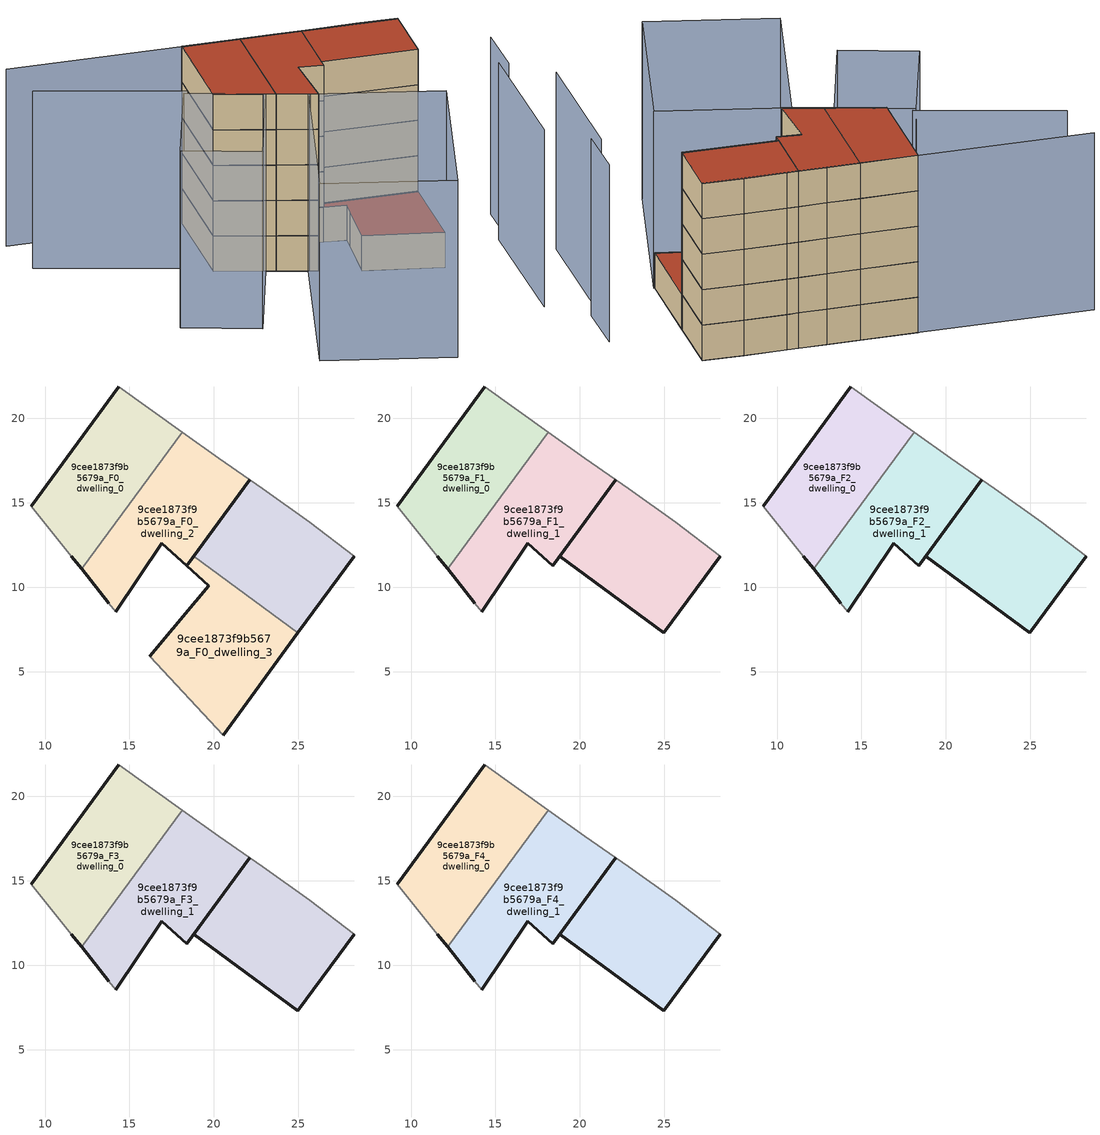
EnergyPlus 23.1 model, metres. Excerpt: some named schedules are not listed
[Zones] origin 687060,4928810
9cee1873f9b5679a_F0_dwelling_0
 floor ground (EU_floor_Construction): 12.18,11.08 18.12,19.19 14.36,21.86 9.19,14.81 11.56,11.85 z0
 wall outside (EU_wall_Construction): 12.18,11.08 11.56,11.85 / 9.19,14.81 14.36,21.86 z0:3
 wall adiabatic (EU_wall_Construction): 11.56,11.85 9.19,14.81 / 14.36,21.86 18.12,19.19 z0:3
 wall to 9cee1873f9b5679a_F0_dwelling_1 (EU_wall_Construction): 18.12,19.19 12.18,11.08 z0:3
9cee1873f9b5679a_F0_dwelling_1
 floor ground (EU_floor_Construction): 18.38,11.28 22.12,16.37 20.29,17.65 18.12,19.19 12.18,11.08 13.78,9.06 14.19,8.55 16.9,12.6 z0; 24.98,7.3 28.3,11.85 25.67,13.84 22.88,15.82 22.12,16.37 18.8,11.84 z0; 20.54,1.25 24.98,7.3 18.8,11.84 18.38,11.28 19.7,10.09 18.92,9.16 16.2,5.92 z0
 wall outside (EU_wall_Construction): 13.79,9.06 12.18,11.08 / 22.12,16.37 18.39,11.28 16.91,12.6 14.19,8.55 z0:3
 wall adiabatic (EU_wall_Construction): 14.19,8.55 13.79,9.06 / 18.12,19.19 20.3,17.65 22.12,16.37 z0:3
 roof outside (EU_floor_Construction): 24.98,7.3 20.54,1.25 16.2,5.92 18.92,9.16 19.7,10.09 18.38,11.28 18.8,11.84 z3
9cee1873f9b5679a_F0_dwelling_2
 floor ground (EU_floor_Construction): 18.38,11.28 22.12,16.37 20.29,17.65 18.12,19.19 12.18,11.08 13.78,9.06 14.19,8.55 16.9,12.6 z0; 24.98,7.3 28.3,11.85 25.67,13.84 22.88,15.82 22.12,16.37 18.8,11.84 z0
 wall outside (EU_wall_Construction): 18.8,11.84 22.12,16.37 / 28.31,11.85 24.98,7.3 z0:3
 wall adiabatic (EU_wall_Construction): 22.12,16.37 22.89,15.82 25.67,13.84 28.31,11.85 z0:3
 wall to 9cee1873f9b5679a_F0_dwelling_3 (EU_wall_Construction): 24.98,7.3 18.8,11.84 z0:3
9cee1873f9b5679a_F0_dwelling_3
 floor ground (EU_floor_Construction): 18.38,11.28 22.12,16.37 20.29,17.65 18.12,19.19 12.18,11.08 13.78,9.06 14.19,8.55 16.9,12.6 z0; 20.54,1.25 24.98,7.3 18.8,11.84 18.38,11.28 19.7,10.09 18.92,9.16 16.2,5.92 z0
 wall outside (EU_wall_Construction): 16.2,5.92 18.92,9.16 19.7,10.09 18.39,11.28 18.8,11.84 / 24.98,7.3 20.55,1.25 z0:3
 wall adiabatic (EU_wall_Construction): 20.55,1.25 16.2,5.92 z0:3
 roof outside (EU_roof_Construction): 20.29,17.65 22.12,16.37 18.38,11.28 16.9,12.6 14.19,8.55 13.78,9.06 12.18,11.08 18.12,19.19 z3; 24.98,7.3 20.54,1.25 16.2,5.92 18.92,9.16 19.7,10.09 18.38,11.28 18.8,11.84 z3
9cee1873f9b5679a_F1_dwelling_0
 floor to 9cee1873f9b5679a_F0_dwelling_0 (EU_floor_Construction): 12.18,11.08 18.12,19.19 14.36,21.86 9.19,14.81 11.56,11.85 z3
 wall outside (EU_wall_Construction): 12.18,11.08 11.56,11.85 / 9.19,14.81 14.36,21.86 z3:6
 wall adiabatic (EU_wall_Construction): 11.56,11.85 9.19,14.81 / 14.36,21.86 18.12,19.19 z3:6
 wall to 9cee1873f9b5679a_F1_dwelling_1 (EU_wall_Construction): 18.12,19.19 12.18,11.08 z3:6
9cee1873f9b5679a_F1_dwelling_1
 floor outside (EU_floor_Construction): 24.98,7.3 28.3,11.85 25.67,13.84 22.88,15.82 22.12,16.37 18.8,11.84 z3
 floor to 9cee1873f9b5679a_F0_dwelling_1 (EU_floor_Construction): 18.38,11.28 22.12,16.37 20.29,17.65 18.12,19.19 12.18,11.08 13.78,9.06 14.19,8.55 16.9,12.6 z3
 wall outside (EU_wall_Construction): 13.79,9.06 12.18,11.08 / 22.12,16.37 18.39,11.28 16.91,12.6 14.19,8.55 z3:6
 wall adiabatic (EU_wall_Construction): 14.19,8.55 13.79,9.06 / 18.12,19.19 20.3,17.65 22.12,16.37 z3:6
9cee1873f9b5679a_F1_dwelling_2
 floor to 9cee1873f9b5679a_F0_dwelling_2 (EU_floor_Construction): 18.38,11.28 22.12,16.37 20.29,17.65 18.12,19.19 12.18,11.08 13.78,9.06 14.19,8.55 16.9,12.6 z3; 24.98,7.3 28.3,11.85 25.67,13.84 22.88,15.82 22.12,16.37 18.8,11.84 z3
 wall outside (EU_wall_Construction): 28.31,11.85 24.98,7.3 18.8,11.84 22.12,16.37 z3:6
 wall adiabatic (EU_wall_Construction): 22.12,16.37 22.89,15.82 25.67,13.84 28.31,11.85 z3:6
9cee1873f9b5679a_F2_dwelling_0
 floor to 9cee1873f9b5679a_F1_dwelling_0 (EU_floor_Construction): 12.18,11.08 18.12,19.19 14.36,21.86 9.19,14.81 11.56,11.85 z6
 wall outside (EU_wall_Construction): 12.18,11.08 11.56,11.85 / 9.19,14.81 14.36,21.86 z6:9
 wall adiabatic (EU_wall_Construction): 11.56,11.85 9.19,14.81 / 14.36,21.86 18.12,19.19 z6:9
 wall to 9cee1873f9b5679a_F2_dwelling_1 (EU_wall_Construction): 18.12,19.19 12.18,11.08 z6:9
9cee1873f9b5679a_F2_dwelling_1
 floor outside (EU_floor_Construction): 18.38,11.28 22.12,16.37 20.29,17.65 18.12,19.19 12.18,11.08 13.78,9.06 14.19,8.55 16.9,12.6 z6; 24.98,7.3 28.3,11.85 25.67,13.84 22.88,15.82 22.12,16.37 18.8,11.84 z6
 wall outside (EU_wall_Construction): 13.79,9.06 12.18,11.08 / 22.12,16.37 18.39,11.28 16.91,12.6 14.19,8.55 z6:9
 wall adiabatic (EU_wall_Construction): 14.19,8.55 13.79,9.06 / 18.12,19.19 20.3,17.65 22.12,16.37 z6:9
9cee1873f9b5679a_F2_dwelling_2
 floor to 9cee1873f9b5679a_F1_dwelling_2 (EU_floor_Construction): 18.38,11.28 22.12,16.37 20.29,17.65 18.12,19.19 12.18,11.08 13.78,9.06 14.19,8.55 16.9,12.6 z6; 24.98,7.3 28.3,11.85 25.67,13.84 22.88,15.82 22.12,16.37 18.8,11.84 z6
 wall outside (EU_wall_Construction): 28.31,11.85 24.98,7.3 18.8,11.84 22.12,16.37 z6:9
 wall adiabatic (EU_wall_Construction): 22.12,16.37 22.89,15.82 25.67,13.84 28.31,11.85 z6:9
9cee1873f9b5679a_F3_dwelling_0
 floor to 9cee1873f9b5679a_F2_dwelling_0 (EU_floor_Construction): 12.18,11.08 18.12,19.19 14.36,21.86 9.19,14.81 11.56,11.85 z9
 wall outside (EU_wall_Construction): 12.18,11.08 11.56,11.85 / 9.19,14.81 14.36,21.86 z9:12
 wall adiabatic (EU_wall_Construction): 11.56,11.85 9.19,14.81 / 14.36,21.86 18.12,19.19 z9:12
 wall to 9cee1873f9b5679a_F3_dwelling_1 (EU_wall_Construction): 18.12,19.19 12.18,11.08 z9:12
9cee1873f9b5679a_F3_dwelling_1
 floor outside (EU_floor_Construction): 18.38,11.28 22.12,16.37 20.29,17.65 18.12,19.19 12.18,11.08 13.78,9.06 14.19,8.55 16.9,12.6 z9; 24.98,7.3 28.3,11.85 25.67,13.84 22.88,15.82 22.12,16.37 18.8,11.84 z9
 wall outside (EU_wall_Construction): 13.79,9.06 12.18,11.08 / 22.12,16.37 18.39,11.28 16.91,12.6 14.19,8.55 z9:12
 wall adiabatic (EU_wall_Construction): 14.19,8.55 13.79,9.06 / 18.12,19.19 20.3,17.65 22.12,16.37 z9:12
9cee1873f9b5679a_F3_dwelling_2
 floor to 9cee1873f9b5679a_F2_dwelling_2 (EU_floor_Construction): 18.38,11.28 22.12,16.37 20.29,17.65 18.12,19.19 12.18,11.08 13.78,9.06 14.19,8.55 16.9,12.6 z9; 24.98,7.3 28.3,11.85 25.67,13.84 22.88,15.82 22.12,16.37 18.8,11.84 z9
 wall outside (EU_wall_Construction): 28.31,11.85 24.98,7.3 18.8,11.84 22.12,16.37 z9:12
 wall adiabatic (EU_wall_Construction): 22.12,16.37 22.89,15.82 25.67,13.84 28.31,11.85 z9:12
9cee1873f9b5679a_F4_dwelling_0
 floor to 9cee1873f9b5679a_F3_dwelling_0 (EU_floor_Construction): 12.18,11.08 18.12,19.19 14.36,21.86 9.19,14.81 11.56,11.85 z12
 wall outside (EU_wall_Construction): 12.18,11.08 11.56,11.85 / 9.19,14.81 14.36,21.86 z12:15
 wall adiabatic (EU_wall_Construction): 11.56,11.85 9.19,14.81 / 14.36,21.86 18.12,19.19 z12:15
 wall to 9cee1873f9b5679a_F4_dwelling_1 (EU_wall_Construction): 18.12,19.19 12.18,11.08 z12:15
 roof outside (EU_roof_Construction): 18.12,19.19 12.18,11.08 11.56,11.85 9.19,14.81 14.36,21.86 z15
9cee1873f9b5679a_F4_dwelling_1
 floor outside (EU_floor_Construction): 18.38,11.28 22.12,16.37 20.29,17.65 18.12,19.19 12.18,11.08 13.78,9.06 14.19,8.55 16.9,12.6 z12; 24.98,7.3 28.3,11.85 25.67,13.84 22.88,15.82 22.12,16.37 18.8,11.84 z12
 wall outside (EU_wall_Construction): 13.79,9.06 12.18,11.08 / 22.12,16.37 18.39,11.28 16.91,12.6 14.19,8.55 z12:15
 wall adiabatic (EU_wall_Construction): 14.19,8.55 13.79,9.06 / 18.12,19.19 20.3,17.65 22.12,16.37 z12:15
 roof outside (EU_roof_Construction): 20.29,17.65 22.12,16.37 18.38,11.28 16.9,12.6 14.19,8.55 13.78,9.06 12.18,11.08 18.12,19.19 z15; 25.67,13.84 28.3,11.85 24.98,7.3 18.8,11.84 22.12,16.37 22.88,15.82 z15
9cee1873f9b5679a_F4_dwelling_2
 floor to 9cee1873f9b5679a_F3_dwelling_2 (EU_floor_Construction): 18.38,11.28 22.12,16.37 20.29,17.65 18.12,19.19 12.18,11.08 13.78,9.06 14.19,8.55 16.9,12.6 z12; 24.98,7.3 28.3,11.85 25.67,13.84 22.88,15.82 22.12,16.37 18.8,11.84 z12
 wall outside (EU_wall_Construction): 28.31,11.85 24.98,7.3 18.8,11.84 22.12,16.37 z12:15
 wall adiabatic (EU_wall_Construction): 22.12,16.37 22.89,15.82 25.67,13.84 28.31,11.85 z12:15
 roof outside (EU_roof_Construction): 20.29,17.65 22.12,16.37 18.38,11.28 16.9,12.6 14.19,8.55 13.78,9.06 12.18,11.08 18.12,19.19 z15; 25.67,13.84 28.3,11.85 24.98,7.3 18.8,11.84 22.12,16.37 22.88,15.82 z15
shading: 19.78,-8.84 26.89,1.03 / 27.28,0.33 30.04,4.22 / 1.27,26.08 8.42,16.73 / 28.27,11.79 3.07,30.05 / 13.7,9.16 20.6,1.19 / 20.6,1.19 8.78,-9.03 / 8.78,-9.03 1.89,-1.06 / 1.89,-1.06 13.7,9.16 / 3.64,5.78 -0.06,10.83 / -0.06,10.83 8,16.73 / 8,16.73 11.69,11.68 / 11.69,11.68 3.64,5.78 z0:15
[Building]
EU S2 Campaign: North Axis=0; Terrain=City; Solar Distribution=FullExterior
[Site:Location]
Bologna: Latitude=44.5; Longitude=11.25; Time Zone=1; Elevation=37
[SizingPeriod:WeatherFileDays]
AnnualSizingPeriod: Begin Month=1; Begin Day of Month=1; End Month=12; End Day of Month=31; Day of Week for Start Day=Monday; Use Weather File Daylight Saving Period=No; Use Weather File Rain and Snow Indicators=No
[MATERIAL]
EU_InternalMass_Material: Roughness=MediumRough; Thickness=0.1; Conductivity=1; Density=1800; Specific Heat=900; Thermal Absorptance=0.9; Solar Absorptance=0.7; Visible Absorptance=0.7
[MATERIAL:NOMASS] Roughness=MediumRough; Thermal Absorptance=0.9; Solar Absorptance=0.7; Visible Absorptance=0.7
Name | Thermal Resistance
EU_wall_NoMass | 0.905828
EU_roof_NoMass | 0.37593
EU_floor_NoMass | 0.67114
[CONSTRUCTION]
EU_wall_Construction: EU_wall_NoMass
EU_roof_Construction: EU_roof_NoMass
EU_floor_Construction: EU_floor_NoMass
EU_InternalMass_Construction: EU_InternalMass_Material
[ZONE] Type=1; Multiplier=1; Ceiling Height=autocalculate; Floor Area=autocalculate; Part of Total Floor Area=Yes
Name | Volume
9cee1873f9b5679a_F0_dwelling_0; 9cee1873f9b5679a_F1_dwelling_0; 9cee1873f9b5679a_F2_dwelling_0; 9cee1873f9b5679a_F3_dwelling_0; 9cee1873f9b5679a_F4_dwelling_0 | 129.934
9cee1873f9b5679a_F0_dwelling_1 | 389.783
9cee1873f9b5679a_F1_dwelling_1; 9cee1873f9b5679a_F2_dwelling_1; 9cee1873f9b5679a_F3_dwelling_1; 9cee1873f9b5679a_F4_dwelling_1; 9cee1873f9b5679a_F1_dwelling_2; 9cee1873f9b5679a_F2_dwelling_2; 9cee1873f9b5679a_F3_dwelling_2; 9cee1873f9b5679a_F4_dwelling_2 | 259.851
9cee1873f9b5679a_F0_dwelling_2 | 259.852
9cee1873f9b5679a_F0_dwelling_3 | 259.857
[INTERNALMASS] Construction=EU_InternalMass_Construction
Name | Zone or ZoneList | Surface Area
9cee1873f9b5679a_F0_dwelling_0_EU_InternalMass | 9cee1873f9b5679a_F0_dwelling_0 | 43.3111
9cee1873f9b5679a_F0_dwelling_1_EU_InternalMass | 9cee1873f9b5679a_F0_dwelling_1 | 43.3087
9cee1873f9b5679a_F0_dwelling_2_EU_InternalMass | 9cee1873f9b5679a_F0_dwelling_2 | 43.3088
9cee1873f9b5679a_F0_dwelling_3_EU_InternalMass | 9cee1873f9b5679a_F0_dwelling_3 | 43.3108
9cee1873f9b5679a_F1_dwelling_0_EU_InternalMass | 9cee1873f9b5679a_F1_dwelling_0 | 56.7949
9cee1873f9b5679a_F1_dwelling_1_EU_InternalMass | 9cee1873f9b5679a_F1_dwelling_1 | 58.8305
9cee1873f9b5679a_F1_dwelling_2_EU_InternalMass | 9cee1873f9b5679a_F1_dwelling_2 | 57.6134
9cee1873f9b5679a_F2_dwelling_0_EU_InternalMass | 9cee1873f9b5679a_F2_dwelling_0 | 56.7949
9cee1873f9b5679a_F2_dwelling_1_EU_InternalMass | 9cee1873f9b5679a_F2_dwelling_1 | 58.8305
9cee1873f9b5679a_F2_dwelling_2_EU_InternalMass | 9cee1873f9b5679a_F2_dwelling_2 | 57.6134
9cee1873f9b5679a_F3_dwelling_0_EU_InternalMass | 9cee1873f9b5679a_F3_dwelling_0 | 56.7949
9cee1873f9b5679a_F3_dwelling_1_EU_InternalMass | 9cee1873f9b5679a_F3_dwelling_1 | 58.8305
9cee1873f9b5679a_F3_dwelling_2_EU_InternalMass | 9cee1873f9b5679a_F3_dwelling_2 | 57.6134
9cee1873f9b5679a_F4_dwelling_0_EU_InternalMass | 9cee1873f9b5679a_F4_dwelling_0 | 56.7949
9cee1873f9b5679a_F4_dwelling_1_EU_InternalMass | 9cee1873f9b5679a_F4_dwelling_1 | 58.8305
9cee1873f9b5679a_F4_dwelling_2_EU_InternalMass | 9cee1873f9b5679a_F4_dwelling_2 | 57.6134
[OTHEREQUIPMENT] Fuel Type=Electricity; Design Level Calculation Method=Watts/Area; Power per Zone Floor Area=1; Fraction Latent=0; Fraction Radiant=0; Fraction Lost=0; Carbon Dioxide Generation Rate=0; EndUse Subcategory=EU_Step8_InternalGains
Name | Zone or ZoneList or Space or SpaceList | Schedule
EU_Step8_InternalGain_9cee1873f9b5679a_F0_dwelling_0_f000 | 9cee1873f9b5679a_F0_dwelling_0 | EU_Step8_GainSchedule_9cee1873f9b5679a_F0_dwelling_0_f000
EU_Step8_InternalGain_9cee1873f9b5679a_F0_dwelling_1_f000 | 9cee1873f9b5679a_F0_dwelling_1 | EU_Step8_GainSchedule_9cee1873f9b5679a_F0_dwelling_1_f000
EU_Step8_InternalGain_9cee1873f9b5679a_F0_dwelling_2_f000 | 9cee1873f9b5679a_F0_dwelling_2 | EU_Step8_GainSchedule_9cee1873f9b5679a_F0_dwelling_2_f000
EU_Step8_InternalGain_9cee1873f9b5679a_F0_dwelling_3_f000 | 9cee1873f9b5679a_F0_dwelling_3 | EU_Step8_GainSchedule_9cee1873f9b5679a_F0_dwelling_3_f000
EU_Step8_InternalGain_9cee1873f9b5679a_F1_dwelling_0_f000 | 9cee1873f9b5679a_F1_dwelling_0 | EU_Step8_GainSchedule_9cee1873f9b5679a_F1_dwelling_0_f000
EU_Step8_InternalGain_9cee1873f9b5679a_F1_dwelling_1_f000 | 9cee1873f9b5679a_F1_dwelling_1 | EU_Step8_GainSchedule_9cee1873f9b5679a_F1_dwelling_1_f000
EU_Step8_InternalGain_9cee1873f9b5679a_F1_dwelling_2_f000 | 9cee1873f9b5679a_F1_dwelling_2 | EU_Step8_GainSchedule_9cee1873f9b5679a_F1_dwelling_2_f000
EU_Step8_InternalGain_9cee1873f9b5679a_F2_dwelling_0_f000 | 9cee1873f9b5679a_F2_dwelling_0 | EU_Step8_GainSchedule_9cee1873f9b5679a_F2_dwelling_0_f000
EU_Step8_InternalGain_9cee1873f9b5679a_F2_dwelling_1_f000 | 9cee1873f9b5679a_F2_dwelling_1 | EU_Step8_GainSchedule_9cee1873f9b5679a_F2_dwelling_1_f000
EU_Step8_InternalGain_9cee1873f9b5679a_F2_dwelling_2_f000 | 9cee1873f9b5679a_F2_dwelling_2 | EU_Step8_GainSchedule_9cee1873f9b5679a_F2_dwelling_2_f000
EU_Step8_InternalGain_9cee1873f9b5679a_F3_dwelling_0_f000 | 9cee1873f9b5679a_F3_dwelling_0 | EU_Step8_GainSchedule_9cee1873f9b5679a_F3_dwelling_0_f000
EU_Step8_InternalGain_9cee1873f9b5679a_F3_dwelling_1_f000 | 9cee1873f9b5679a_F3_dwelling_1 | EU_Step8_GainSchedule_9cee1873f9b5679a_F3_dwelling_1_f000
EU_Step8_InternalGain_9cee1873f9b5679a_F3_dwelling_2_f000 | 9cee1873f9b5679a_F3_dwelling_2 | EU_Step8_GainSchedule_9cee1873f9b5679a_F3_dwelling_2_f000
EU_Step8_InternalGain_9cee1873f9b5679a_F4_dwelling_0_f000 | 9cee1873f9b5679a_F4_dwelling_0 | EU_Step8_GainSchedule_9cee1873f9b5679a_F4_dwelling_0_f000
EU_Step8_InternalGain_9cee1873f9b5679a_F4_dwelling_1_f000 | 9cee1873f9b5679a_F4_dwelling_1 | EU_Step8_GainSchedule_9cee1873f9b5679a_F4_dwelling_1_f000
EU_Step8_InternalGain_9cee1873f9b5679a_F4_dwelling_2_f000 | 9cee1873f9b5679a_F4_dwelling_2 | EU_Step8_GainSchedule_9cee1873f9b5679a_F4_dwelling_2_f000
[ZONEVENTILATION:DESIGNFLOWRATE] Schedule=EU_AlwaysOn; Design Flow Rate Calculation Method=AirChanges/Hour; Air Changes per Hour=0.73129; Ventilation Type=Natural; Fan Pressure Rise=0; Fan Total Efficiency=1; Constant Term Coefficient=1; Temperature Term Coefficient=0; Velocity Term Coefficient=0; Velocity Squared Term Coefficient=0; Minimum Indoor Temperature=-100; Maximum Indoor Temperature=100; Delta Temperature=-100; Minimum Outdoor Temperature=-100; Maximum Outdoor Temperature=100; Maximum Wind Speed=40
Name | Zone or ZoneList or Space or SpaceList
EU_ConstantAir_9cee1873f9b5679a_F0_dwelling_0 | 9cee1873f9b5679a_F0_dwelling_0
EU_ConstantAir_9cee1873f9b5679a_F0_dwelling_1 | 9cee1873f9b5679a_F0_dwelling_1
EU_ConstantAir_9cee1873f9b5679a_F0_dwelling_2 | 9cee1873f9b5679a_F0_dwelling_2
EU_ConstantAir_9cee1873f9b5679a_F0_dwelling_3 | 9cee1873f9b5679a_F0_dwelling_3
EU_ConstantAir_9cee1873f9b5679a_F1_dwelling_0 | 9cee1873f9b5679a_F1_dwelling_0
EU_ConstantAir_9cee1873f9b5679a_F1_dwelling_1 | 9cee1873f9b5679a_F1_dwelling_1
EU_ConstantAir_9cee1873f9b5679a_F1_dwelling_2 | 9cee1873f9b5679a_F1_dwelling_2
EU_ConstantAir_9cee1873f9b5679a_F2_dwelling_0 | 9cee1873f9b5679a_F2_dwelling_0
EU_ConstantAir_9cee1873f9b5679a_F2_dwelling_1 | 9cee1873f9b5679a_F2_dwelling_1
EU_ConstantAir_9cee1873f9b5679a_F2_dwelling_2 | 9cee1873f9b5679a_F2_dwelling_2
EU_ConstantAir_9cee1873f9b5679a_F3_dwelling_0 | 9cee1873f9b5679a_F3_dwelling_0
EU_ConstantAir_9cee1873f9b5679a_F3_dwelling_1 | 9cee1873f9b5679a_F3_dwelling_1
EU_ConstantAir_9cee1873f9b5679a_F3_dwelling_2 | 9cee1873f9b5679a_F3_dwelling_2
EU_ConstantAir_9cee1873f9b5679a_F4_dwelling_0 | 9cee1873f9b5679a_F4_dwelling_0
EU_ConstantAir_9cee1873f9b5679a_F4_dwelling_1 | 9cee1873f9b5679a_F4_dwelling_1
EU_ConstantAir_9cee1873f9b5679a_F4_dwelling_2 | 9cee1873f9b5679a_F4_dwelling_2
[HVACTEMPLATE:THERMOSTAT] Constant Heating Setpoint=20; Constant Cooling Setpoint=50
EU_HeatOnly_9cee1873f9b5679a_F0_dwelling_0; EU_HeatOnly_9cee1873f9b5679a_F0_dwelling_1; EU_HeatOnly_9cee1873f9b5679a_F0_dwelling_2; EU_HeatOnly_9cee1873f9b5679a_F0_dwelling_3; EU_HeatOnly_9cee1873f9b5679a_F1_dwelling_0; EU_HeatOnly_9cee1873f9b5679a_F1_dwelling_1; EU_HeatOnly_9cee1873f9b5679a_F1_dwelling_2; EU_HeatOnly_9cee1873f9b5679a_F2_dwelling_0; EU_HeatOnly_9cee1873f9b5679a_F2_dwelling_1; EU_HeatOnly_9cee1873f9b5679a_F2_dwelling_2; EU_HeatOnly_9cee1873f9b5679a_F3_dwelling_0; EU_HeatOnly_9cee1873f9b5679a_F3_dwelling_1; EU_HeatOnly_9cee1873f9b5679a_F3_dwelling_2; EU_HeatOnly_9cee1873f9b5679a_F4_dwelling_0; EU_HeatOnly_9cee1873f9b5679a_F4_dwelling_1; EU_HeatOnly_9cee1873f9b5679a_F4_dwelling_2
[HVACTEMPLATE:ZONE:IDEALLOADSAIRSYSTEM]
9cee1873f9b5679a_F0_dwelling_0: Template Thermostat=EU_HeatOnly_9cee1873f9b5679a_F0_dwelling_0; System Availability Schedule=EU_AlwaysOn; Maximum Heating Supply Air Temperature=50; Minimum Cooling Supply Air Temperature=13; Maximum Heating Supply Air Humidity Ratio=0.0156; Minimum Cooling Supply Air Humidity Ratio=0.0077; Heating Limit=NoLimit; Cooling Limit=NoLimit; Heating Availability Schedule=EU_AlwaysOn; Cooling Availability Schedule=EU_CoolingOff; Dehumidification Control Type=ConstantSensibleHeatRatio; Cooling Sensible Heat Ratio=0.7; Dehumidification Setpoint=60; Humidification Control Type=None; Humidification Setpoint=30; Outdoor Air Method=None; Outdoor Air Flow Rate per Person=0.00944; Outdoor Air Flow Rate per Zone Floor Area=0; Outdoor Air Flow Rate per Zone=0; Demand Controlled Ventilation Type=None; Outdoor Air Economizer Type=NoEconomizer; Heat Recovery Type=None; Sensible Heat Recovery Effectiveness=0.7; Latent Heat Recovery Effectiveness=0.65
